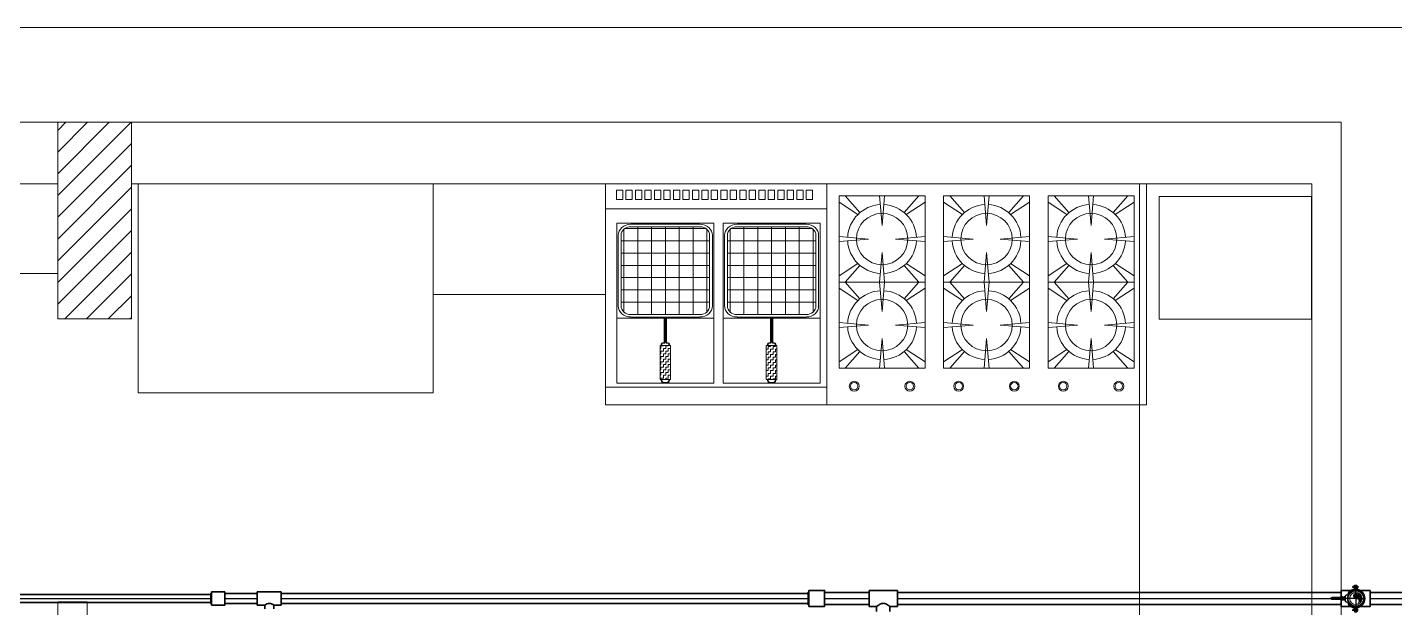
# Model space of a CAD drawing. Header units: metres. Extents: x 1587 to 89247, y -60 to 14723.
# Drawn here: x 6750 to 12311, y 11156 to 13516 of the extents above; entities that cross this region are included whole.
import ezdxf

# ---------------------------------------------------------------- set-up
doc = ezdxf.new("R2010")
doc.units = ezdxf.units.M
doc.header["$LTSCALE"] = 10
doc.layers.get('0').update_dxf_attribs({"color": 253, "lineweight": 0})
doc.layers.add('Furniture', color=7, linetype='Continuous', lineweight=13)
for name, color, linetype in [('P-SUPPORT', 2, 'Continuous'), ('W-COW', 5, 'Continuous'), ('W-COW-32', 5, 'Continuous'), ('W-COW-32-SingleLine', 3, 'Continuous'), ('W-COW-40', 5, 'Continuous'), ('W-COW-40-SingleLine', 3, 'Continuous'), ('W-COW-50', 5, 'Continuous'), ('W-COW-50-SingleLine', 3, 'Continuous'), ('W-COW-thin', 7, 'Continuous')]:
    doc.layers.add(name, color=color, linetype=linetype)

# ---------------------------------------------------------------- blocks, each defined once
blk = doc.blocks.new('bot')
at = {"layer": 'Furniture'}
for p, q in [((1375.5623, 140.3317), (1375.5373, 140.3317)), ((1375.5373, 140.3317), (1375.5373, 140.3067)), ((1375.5373, 140.3067), (1375.6143, 140.2567)), ((1375.5373, 140.1667), (1375.5373, 140.3067)), ((1375.7023, 140.3317), (1375.5623, 140.3317)), ((1375.6222, 140.2639), (1375.5623, 140.3317)), ((1375.7023, 140.3317), (1375.7123, 140.3317)), ((1375.7123, 140.2117), (1375.7023, 140.3317)), ((1375.7123, 140.3317), (1375.7223, 140.3317)), ((1375.7223, 140.3317), (1375.7123, 140.2117)), ((1375.8623, 140.3317), (1375.7223, 140.3317)), ((1375.8023, 140.2639), (1375.8623, 140.3317)), ((1375.8873, 140.3067), (1375.8102, 140.2567)), ((1375.8623, 140.3317), (1375.8873, 140.3317)), ((1375.8873, 140.3317), (1375.8873, 140.3067)), ((1375.8873, 140.3067), (1375.8873, 140.1667)), ((1375.9873, 140.3317), (1375.9623, 140.3317)), ((1375.9623, 140.3317), (1375.9623, 140.3067)), ((1375.9623, 140.3067), (1376.0393, 140.2567)), ((1375.9623, 140.1667), (1375.9623, 140.3067)), ((1376.1273, 140.3317), (1375.9873, 140.3317)), ((1376.0472, 140.2639), (1375.9873, 140.3317)), ((1376.1273, 140.3317), (1376.1373, 140.3317)), ((1376.1373, 140.2117), (1376.1273, 140.3317)), ((1376.1373, 140.3317), (1376.1473, 140.3317)), ((1376.1473, 140.3317), (1376.1373, 140.2117)), ((1376.2873, 140.3317), (1376.1473, 140.3317)), ((1376.2273, 140.2639), (1376.2873, 140.3317)), ((1376.3123, 140.3067), (1376.2352, 140.2567)), ((1376.2873, 140.3317), (1376.3123, 140.3317)), ((1376.3123, 140.3317), (1376.3123, 140.3067)), ((1376.3123, 140.3067), (1376.3123, 140.1667)), ((1376.4123, 140.3317), (1376.3873, 140.3317)), ((1376.3873, 140.3317), (1376.3873, 140.3067)), ((1376.3873, 140.3067), (1376.4643, 140.2567)), ((1376.3873, 140.1667), (1376.3873, 140.3067)), ((1376.5523, 140.3317), (1376.4123, 140.3317)), ((1376.4722, 140.2639), (1376.4123, 140.3317)), ((1376.5523, 140.3317), (1376.5623, 140.3317)), ((1376.5623, 140.2117), (1376.5523, 140.3317)), ((1376.5623, 140.3317), (1376.5723, 140.3317)), ((1376.5723, 140.3317), (1376.5623, 140.2117)), ((1376.7123, 140.3317), (1376.5723, 140.3317)), ((1376.6523, 140.2639), (1376.7123, 140.3317)), ((1376.7373, 140.3067), (1376.6602, 140.2567)), ((1376.7123, 140.3317), (1376.7373, 140.3317)), ((1376.7373, 140.3317), (1376.7373, 140.3067)), ((1376.7373, 140.3067), (1376.7373, 140.1667)), ((1375.6573, 140.1567), (1375.5373, 140.1667)), ((1375.5373, 140.1667), (1375.5373, 140.1467)), ((1375.5373, 140.1467), (1375.6573, 140.1567)), ((1375.5373, 140.0067), (1375.5373, 140.1467)), ((1375.7673, 140.1567), (1375.8873, 140.1667)), ((1375.8873, 140.1467), (1375.7673, 140.1567)), ((1375.8873, 140.1667), (1375.8873, 140.1467)), ((1375.8873, 140.1467), (1375.8873, 140.0067)), ((1376.0823, 140.1567), (1375.9623, 140.1667)), ((1375.9623, 140.1667), (1375.9623, 140.1467)), ((1375.9623, 140.1467), (1376.0823, 140.1567)), ((1375.9623, 140.0067), (1375.9623, 140.1467)), ((1376.1923, 140.1567), (1376.3123, 140.1667)), ((1376.3123, 140.1467), (1376.1923, 140.1567)), ((1376.3123, 140.1667), (1376.3123, 140.1467)), ((1376.3123, 140.1467), (1376.3123, 140.0067)), ((1376.5073, 140.1567), (1376.3873, 140.1667)), ((1376.3873, 140.1667), (1376.3873, 140.1467)), ((1376.3873, 140.1467), (1376.5073, 140.1567)), ((1376.3873, 140.0067), (1376.3873, 140.1467)), ((1376.6173, 140.1567), (1376.7373, 140.1667)), ((1376.7373, 140.1467), (1376.6173, 140.1567)), ((1376.7373, 140.1667), (1376.7373, 140.1467)), ((1376.7373, 140.1467), (1376.7373, 140.0067)), ((1375.7123, 140.1017), (1375.7023, 139.9817)), ((1375.7223, 139.9817), (1375.7123, 140.1017)), ((1376.1373, 140.1017), (1376.1273, 139.9817)), ((1376.1473, 139.9817), (1376.1373, 140.1017)), ((1376.5623, 140.1017), (1376.5523, 139.9817)), ((1376.5723, 139.9817), (1376.5623, 140.1017)), ((1375.6143, 140.0566), (1375.5373, 140.0067)), ((1375.5623, 139.9817), (1375.6222, 140.0495)), ((1375.8023, 140.0495), (1375.8623, 139.9817)), ((1375.8873, 140.0067), (1375.8102, 140.0566)), ((1376.0393, 140.0566), (1375.9623, 140.0067)), ((1375.9873, 139.9817), (1376.0472, 140.0495)), ((1376.2273, 140.0495), (1376.2873, 139.9817)), ((1376.3123, 140.0067), (1376.2352, 140.0566)), ((1376.4643, 140.0566), (1376.3873, 140.0067)), ((1376.4123, 139.9817), (1376.4722, 140.0495)), ((1376.6523, 140.0495), (1376.7123, 139.9817)), ((1376.7373, 140.0067), (1376.6602, 140.0566)), ((1375.5373, 140.0067), (1375.5373, 139.9817)), ((1375.5623, 139.9817), (1375.5373, 139.9817)), ((1375.5373, 139.9567), (1375.5373, 139.9817)), ((1375.5373, 139.9817), (1375.5623, 139.9817)), ((1375.5623, 139.9817), (1375.5373, 139.9817)), ((1375.5373, 139.9817), (1375.5623, 139.9817)), ((1375.6143, 139.9067), (1375.5373, 139.9567)), ((1375.5373, 139.9567), (1375.5373, 139.8167)), ((1375.7023, 139.9817), (1375.5623, 139.9817)), ((1375.5623, 139.9817), (1375.6222, 139.9139)), ((1375.7023, 139.9817), (1375.5623, 139.9817)), ((1375.7023, 139.9817), (1375.7123, 139.9817)), ((1375.7023, 139.9817), (1375.7123, 139.9817)), ((1375.7123, 139.8617), (1375.7023, 139.9817)), ((1375.7023, 139.9817), (1375.7123, 139.9817)), ((1375.7023, 139.9817), (1375.7123, 139.9817)), ((1375.7123, 139.9817), (1375.7223, 139.9817)), ((1375.7123, 139.9817), (1375.7223, 139.9817)), ((1375.7223, 139.9817), (1375.7123, 139.8617)), ((1375.7123, 139.9817), (1375.7223, 139.9817)), ((1375.7123, 139.9817), (1375.7223, 139.9817)), ((1375.8623, 139.9817), (1375.7223, 139.9817)), ((1375.8623, 139.9817), (1375.7223, 139.9817)), ((1375.8023, 139.9139), (1375.8623, 139.9817)), ((1375.8873, 139.9567), (1375.8102, 139.9067)), ((1375.8623, 139.9817), (1375.8873, 139.9817)), ((1375.8623, 139.9817), (1375.8873, 139.9817)), ((1375.8623, 139.9817), (1375.8873, 139.9817)), ((1375.8623, 139.9817), (1375.8873, 139.9817)), ((1375.8873, 139.9817), (1375.8873, 140.0067)), ((1375.8873, 139.9817), (1375.8873, 139.9567)), ((1375.8873, 139.8167), (1375.8873, 139.9567)), ((1375.9623, 140.0067), (1375.9623, 139.9817)), ((1375.9873, 139.9817), (1375.9623, 139.9817)), ((1375.9623, 139.9567), (1375.9623, 139.9817)), ((1375.9623, 139.9817), (1375.9873, 139.9817)), ((1375.9873, 139.9817), (1375.9623, 139.9817)), ((1375.9623, 139.9817), (1375.9873, 139.9817)), ((1376.0393, 139.9067), (1375.9623, 139.9567)), ((1375.9623, 139.9567), (1375.9623, 139.8167)), ((1376.1273, 139.9817), (1375.9873, 139.9817)), ((1375.9873, 139.9817), (1376.0472, 139.9139)), ((1376.1273, 139.9817), (1375.9873, 139.9817)), ((1376.1273, 139.9817), (1376.1373, 139.9817)), ((1376.1273, 139.9817), (1376.1373, 139.9817)), ((1376.1373, 139.8617), (1376.1273, 139.9817)), ((1376.1273, 139.9817), (1376.1373, 139.9817)), ((1376.1273, 139.9817), (1376.1373, 139.9817)), ((1376.1373, 139.9817), (1376.1473, 139.9817)), ((1376.1373, 139.9817), (1376.1473, 139.9817)), ((1376.1473, 139.9817), (1376.1373, 139.8617)), ((1376.1373, 139.9817), (1376.1473, 139.9817)), ((1376.1373, 139.9817), (1376.1473, 139.9817)), ((1376.2873, 139.9817), (1376.1473, 139.9817)), ((1376.2873, 139.9817), (1376.1473, 139.9817)), ((1376.2273, 139.9139), (1376.2873, 139.9817)), ((1376.3123, 139.9567), (1376.2352, 139.9067)), ((1376.2873, 139.9817), (1376.3123, 139.9817)), ((1376.2873, 139.9817), (1376.3123, 139.9817)), ((1376.2873, 139.9817), (1376.3123, 139.9817)), ((1376.2873, 139.9817), (1376.3123, 139.9817)), ((1376.3123, 139.9817), (1376.3123, 140.0067)), ((1376.3123, 139.9817), (1376.3123, 139.9567)), ((1376.3123, 139.8167), (1376.3123, 139.9567)), ((1376.3873, 140.0067), (1376.3873, 139.9817)), ((1376.4123, 139.9817), (1376.3873, 139.9817)), ((1376.3873, 139.9567), (1376.3873, 139.9817)), ((1376.3873, 139.9817), (1376.4123, 139.9817)), ((1376.4123, 139.9817), (1376.3873, 139.9817)), ((1376.3873, 139.9817), (1376.4123, 139.9817)), ((1376.4643, 139.9067), (1376.3873, 139.9567)), ((1376.3873, 139.9567), (1376.3873, 139.8167)), ((1376.5523, 139.9817), (1376.4123, 139.9817)), ((1376.4123, 139.9817), (1376.4722, 139.9139)), ((1376.5523, 139.9817), (1376.4123, 139.9817)), ((1376.5523, 139.9817), (1376.5623, 139.9817)), ((1376.5523, 139.9817), (1376.5623, 139.9817)), ((1376.5623, 139.8617), (1376.5523, 139.9817)), ((1376.5523, 139.9817), (1376.5623, 139.9817)), ((1376.5523, 139.9817), (1376.5623, 139.9817)), ((1376.5623, 139.9817), (1376.5723, 139.9817)), ((1376.5623, 139.9817), (1376.5723, 139.9817)), ((1376.5723, 139.9817), (1376.5623, 139.8617)), ((1376.5623, 139.9817), (1376.5723, 139.9817)), ((1376.5623, 139.9817), (1376.5723, 139.9817)), ((1376.7123, 139.9817), (1376.5723, 139.9817)), ((1376.7123, 139.9817), (1376.5723, 139.9817)), ((1376.6523, 139.9139), (1376.7123, 139.9817)), ((1376.7373, 139.9567), (1376.6602, 139.9067)), ((1376.7123, 139.9817), (1376.7373, 139.9817)), ((1376.7123, 139.9817), (1376.7373, 139.9817)), ((1376.7123, 139.9817), (1376.7373, 139.9817)), ((1376.7123, 139.9817), (1376.7373, 139.9817)), ((1376.7373, 139.9817), (1376.7373, 140.0067)), ((1376.7373, 139.9817), (1376.7373, 139.9567)), ((1376.7373, 139.8167), (1376.7373, 139.9567)), ((1375.5373, 139.8167), (1375.6573, 139.8067)), ((1375.5373, 139.7967), (1375.5373, 139.8167)), ((1375.6573, 139.8067), (1375.5373, 139.7967)), ((1375.5373, 139.7967), (1375.5373, 139.6567)), ((1375.8873, 139.8167), (1375.7673, 139.8067)), ((1375.7673, 139.8067), (1375.8873, 139.7967)), ((1375.8873, 139.7967), (1375.8873, 139.8167)), ((1375.8873, 139.6567), (1375.8873, 139.7967)), ((1375.9623, 139.8167), (1376.0823, 139.8067)), ((1375.9623, 139.7967), (1375.9623, 139.8167)), ((1376.0823, 139.8067), (1375.9623, 139.7967)), ((1375.9623, 139.7967), (1375.9623, 139.6567)), ((1376.3123, 139.8167), (1376.1923, 139.8067)), ((1376.1923, 139.8067), (1376.3123, 139.7967)), ((1376.3123, 139.7967), (1376.3123, 139.8167)), ((1376.3123, 139.6567), (1376.3123, 139.7967)), ((1376.3873, 139.8167), (1376.5073, 139.8067)), ((1376.3873, 139.7967), (1376.3873, 139.8167)), ((1376.5073, 139.8067), (1376.3873, 139.7967)), ((1376.3873, 139.7967), (1376.3873, 139.6567)), ((1376.7373, 139.8167), (1376.6173, 139.8067)), ((1376.6173, 139.8067), (1376.7373, 139.7967)), ((1376.7373, 139.7967), (1376.7373, 139.8167)), ((1376.7373, 139.6567), (1376.7373, 139.7967)), ((1375.7123, 139.7517), (1375.7023, 139.6317)), ((1375.7223, 139.6317), (1375.7123, 139.7517)), ((1376.1373, 139.7517), (1376.1273, 139.6317)), ((1376.1473, 139.6317), (1376.1373, 139.7517)), ((1376.5623, 139.7517), (1376.5523, 139.6317)), ((1376.5723, 139.6317), (1376.5623, 139.7517)), ((1375.5373, 139.6567), (1375.6143, 139.7066)), ((1375.6222, 139.6995), (1375.5623, 139.6317)), ((1375.8023, 139.6995), (1375.8623, 139.6317)), ((1375.8873, 139.6567), (1375.8102, 139.7066)), ((1375.9623, 139.6567), (1376.0393, 139.7066)), ((1376.0472, 139.6995), (1375.9873, 139.6317)), ((1376.2273, 139.6995), (1376.2873, 139.6317)), ((1376.3123, 139.6567), (1376.2352, 139.7066)), ((1376.3873, 139.6567), (1376.4643, 139.7066)), ((1376.4722, 139.6995), (1376.4123, 139.6317)), ((1376.6523, 139.6995), (1376.7123, 139.6317)), ((1376.7373, 139.6567), (1376.6602, 139.7066)), ((1375.5373, 139.6317), (1375.5373, 139.6567)), ((1375.5623, 139.6317), (1375.5373, 139.6317)), ((1375.7023, 139.6317), (1375.5623, 139.6317)), ((1375.7023, 139.6317), (1375.7123, 139.6317)), ((1375.7123, 139.6317), (1375.7223, 139.6317)), ((1375.8623, 139.6317), (1375.7223, 139.6317)), ((1375.8623, 139.6317), (1375.8873, 139.6317)), ((1375.8873, 139.6317), (1375.8873, 139.6567)), ((1375.9623, 139.6317), (1375.9623, 139.6567)), ((1375.9873, 139.6317), (1375.9623, 139.6317)), ((1376.1273, 139.6317), (1375.9873, 139.6317)), ((1376.1273, 139.6317), (1376.1373, 139.6317)), ((1376.1373, 139.6317), (1376.1473, 139.6317)), ((1376.2873, 139.6317), (1376.1473, 139.6317)), ((1376.2873, 139.6317), (1376.3123, 139.6317)), ((1376.3123, 139.6317), (1376.3123, 139.6567)), ((1376.3873, 139.6317), (1376.3873, 139.6567)), ((1376.4123, 139.6317), (1376.3873, 139.6317)), ((1376.5523, 139.6317), (1376.4123, 139.6317)), ((1376.5523, 139.6317), (1376.5623, 139.6317)), ((1376.5623, 139.6317), (1376.5723, 139.6317)), ((1376.7123, 139.6317), (1376.5723, 139.6317)), ((1376.7123, 139.6317), (1376.7373, 139.6317)), ((1376.7373, 139.6317), (1376.7373, 139.6567))]:
    blk.add_line(p, q, dxfattribs=at)
blk.add_lwpolyline([(1375.4873, 140.4817), (1376.7873, 140.4817), (1376.7873, 139.5817), (1375.4873, 139.5817)], close=True, dxfattribs=at)
for centre, radius in [((1375.5992, 140.4054), 0.02), ((1375.5992, 140.4054), 0.015), ((1375.8253, 140.4054), 0.02), ((1375.8253, 140.4054), 0.015), ((1376.0242, 140.4054), 0.02), ((1376.0242, 140.4054), 0.015), ((1376.2503, 140.4054), 0.02), ((1376.2503, 140.4054), 0.015), ((1376.4492, 140.4054), 0.02), ((1376.4492, 140.4054), 0.015), ((1376.6753, 140.4054), 0.02), ((1376.6753, 140.4054), 0.015), ((1375.7123, 140.1567), 0.1045), ((1376.1373, 140.1567), 0.1045), ((1376.5623, 140.1567), 0.1045), ((1375.7123, 139.8067), 0.1045), ((1376.1373, 139.8067), 0.1045), ((1376.5623, 139.8067), 0.1045)]:
    blk.add_circle(centre, radius, dxfattribs=at)
for centre, start, end in [((1375.7123, 140.1567), 92.894, 177.106), ((1375.7123, 140.1567), 2.894, 87.106), ((1376.1373, 140.1567), 92.894, 177.106), ((1376.1373, 140.1567), 2.894, 87.106), ((1376.5623, 140.1567), 92.894, 177.106), ((1376.5623, 140.1567), 2.894, 87.106), ((1375.7123, 140.1567), 182.894, 267.106), ((1375.7123, 140.1567), 272.894, 357.106), ((1376.1373, 140.1567), 182.894, 267.106), ((1376.1373, 140.1567), 272.894, 357.106), ((1376.5623, 140.1567), 182.894, 267.106), ((1376.5623, 140.1567), 272.894, 357.106), ((1375.7123, 139.8067), 92.894, 177.106), ((1375.7123, 139.8067), 2.894, 87.106), ((1376.1373, 139.8067), 92.894, 177.106), ((1376.1373, 139.8067), 2.894, 87.106), ((1376.5623, 139.8067), 92.894, 177.106), ((1376.5623, 139.8067), 2.894, 87.106), ((1375.7123, 139.8067), 182.894, 267.106), ((1375.7123, 139.8067), 272.894, 357.106), ((1376.1373, 139.8067), 182.894, 267.106), ((1376.1373, 139.8067), 272.894, 357.106), ((1376.5623, 139.8067), 182.894, 267.106), ((1376.5623, 139.8067), 272.894, 357.106)]:
    blk.add_arc(centre, 0.14, start, end, dxfattribs=at)
blk = doc.blocks.new('gril')
at = {"layer": 'Furniture'}
h = blk.add_hatch(dxfattribs=at)
h.set_pattern_fill('ZIGZAG', color=256, scale=0.0875, angle=450, style=0)
h.set_pattern_definition([(90, (1936.852645, 1847.749604), (-0.00969145569, 0.0109375), [0.0109375, -0.0109375]), (180, (1936.852645, 1847.760541), (-0.00969145569, -0.0109375), [0.00969145569, -0.00969145569])])
h.paths.add_polyline_path([(1373.8776, 137.6222), (1373.835, 137.6222), (1373.835, 137.76), (1373.8776, 137.76)])
h = blk.add_hatch(dxfattribs=at)
h.set_pattern_fill('ZIGZAG', color=256, scale=0.0875, angle=450, style=0)
h.set_pattern_definition([(90, (1936.852645, 1847.413456), (-0.00969145569, 0.0109375), [0.0109375, -0.0109375]), (180, (1936.852645, 1847.424393), (-0.00969145569, -0.0109375), [0.00969145569, -0.00969145569])])
h.paths.add_polyline_path([(1374.3098, 137.6222), (1374.2672, 137.6222), (1374.2672, 137.76), (1374.3098, 137.76)])
for p, q in [((1373.6592, 138.2583), (1374.0529, 138.2583)), ((1373.6592, 138.2583), (1373.6592, 137.8713)), ((1373.6872, 137.897), (1373.6872, 138.2326)), ((1373.6914, 138.2359), (1374.0208, 138.2359)), ((1373.9967, 138.2533), (1373.7154, 138.2533)), ((1373.9967, 138.2434), (1373.7154, 138.2434)), ((1373.7436, 137.8862), (1373.7436, 138.2434)), ((1373.7998, 137.8862), (1373.7998, 138.2434)), ((1373.8561, 137.8862), (1373.8561, 138.2434)), ((1373.9123, 137.8862), (1373.9123, 138.2434)), ((1373.9686, 137.8862), (1373.9686, 138.2434)), ((1374.0247, 137.8966), (1374.0247, 138.233)), ((1374.0529, 137.8713), (1374.0529, 138.2583)), ((1374.0914, 138.2583), (1374.4851, 138.2583)), ((1374.0914, 138.2583), (1374.0914, 137.8713)), ((1374.1194, 137.897), (1374.1194, 138.2326)), ((1374.1236, 138.2359), (1374.453, 138.2359)), ((1374.4289, 138.2533), (1374.1476, 138.2533)), ((1374.4289, 138.2434), (1374.1476, 138.2434)), ((1374.1758, 137.8862), (1374.1758, 138.2434)), ((1374.232, 137.8862), (1374.232, 138.2434)), ((1374.2883, 137.8862), (1374.2883, 138.2434)), ((1374.3445, 137.8862), (1374.3445, 138.2434)), ((1374.4008, 137.8862), (1374.4008, 138.2434)), ((1374.4569, 137.8966), (1374.4569, 138.233)), ((1374.4851, 137.8713), (1374.4851, 138.2583)), ((1373.6648, 137.9211), (1373.6648, 138.2085)), ((1373.6761, 138.2085), (1373.6761, 137.9211)), ((1373.6761, 138.186), (1374.0361, 138.186)), ((1374.0361, 137.9211), (1374.0361, 138.2085)), ((1374.0473, 138.2085), (1374.0473, 137.9211)), ((1374.097, 137.9211), (1374.097, 138.2085)), ((1374.1083, 138.2085), (1374.1083, 137.9211)), ((1374.1083, 138.186), (1374.4683, 138.186)), ((1374.4683, 137.9211), (1374.4683, 138.2085)), ((1374.4795, 138.2085), (1374.4795, 137.9211)), ((1373.6761, 138.1361), (1374.0361, 138.1361)), ((1374.1083, 138.1361), (1374.4683, 138.1361)), ((1373.6761, 138.0863), (1374.0361, 138.0863)), ((1374.1083, 138.0863), (1374.4683, 138.0863)), ((1373.6761, 138.0364), (1374.0361, 138.0364)), ((1374.1083, 138.0364), (1374.4683, 138.0364)), ((1373.6761, 137.9866), (1374.0361, 137.9866)), ((1374.1083, 137.9866), (1374.4683, 137.9866)), ((1373.6761, 137.9368), (1374.0361, 137.9368)), ((1374.1083, 137.9368), (1374.4683, 137.9368)), ((1373.6592, 137.8713), (1373.8518, 137.8713)), ((1373.6592, 137.8713), (1373.6592, 137.6078)), ((1373.7074, 137.887), (1374.0047, 137.887)), ((1373.7154, 137.8862), (1373.9967, 137.8862)), ((1373.9967, 137.8762), (1373.7154, 137.8762)), ((1373.8414, 137.8713), (1373.8518, 137.8713)), ((1373.8518, 137.7724), (1373.8518, 137.8762)), ((1373.854, 137.7724), (1373.854, 137.8762)), ((1373.854, 137.8713), (1373.8585, 137.8713)), ((1373.8585, 137.7724), (1373.8585, 137.8762)), ((1373.8608, 137.7724), (1373.8608, 137.8762)), ((1373.8608, 137.8713), (1374.0529, 137.8713)), ((1373.8608, 137.8713), (1373.8707, 137.8713)), ((1374.0529, 137.8713), (1374.0529, 137.6078)), ((1374.0914, 137.8713), (1374.284, 137.8713)), ((1374.0914, 137.8713), (1374.0914, 137.6078)), ((1374.1396, 137.887), (1374.4369, 137.887)), ((1374.1476, 137.8862), (1374.4289, 137.8862)), ((1374.4289, 137.8762), (1374.1476, 137.8762)), ((1374.2736, 137.8713), (1374.284, 137.8713)), ((1374.284, 137.7724), (1374.284, 137.8762)), ((1374.2862, 137.7724), (1374.2862, 137.8762)), ((1374.2862, 137.8713), (1374.2907, 137.8713)), ((1374.2907, 137.7724), (1374.2907, 137.8762)), ((1374.293, 137.7724), (1374.293, 137.8762)), ((1374.293, 137.8713), (1374.4851, 137.8713)), ((1374.293, 137.8713), (1374.3029, 137.8713)), ((1374.4851, 137.8713), (1374.4851, 137.6078)), ((1373.835, 137.76), (1373.8776, 137.76)), ((1373.835, 137.6222), (1373.835, 137.76)), ((1373.8392, 137.7664), (1373.8392, 137.76)), ((1373.8414, 137.7664), (1373.8414, 137.76)), ((1373.8448, 137.7714), (1373.8506, 137.7714)), ((1373.8448, 137.7694), (1373.8506, 137.7694)), ((1373.8619, 137.7714), (1373.8673, 137.7714)), ((1373.8619, 137.7694), (1373.8673, 137.7694)), ((1373.8707, 137.7664), (1373.8707, 137.76)), ((1373.8729, 137.7664), (1373.8729, 137.76)), ((1373.8776, 137.76), (1373.8776, 137.6222)), ((1374.2672, 137.76), (1374.3098, 137.76)), ((1374.2672, 137.6222), (1374.2672, 137.76)), ((1374.2714, 137.7664), (1374.2714, 137.76)), ((1374.2736, 137.7664), (1374.2736, 137.76)), ((1374.277, 137.7714), (1374.2828, 137.7714)), ((1374.277, 137.7694), (1374.2828, 137.7694)), ((1374.2941, 137.7714), (1374.2995, 137.7714)), ((1374.2941, 137.7694), (1374.2995, 137.7694)), ((1374.3029, 137.7664), (1374.3029, 137.76)), ((1374.3051, 137.7664), (1374.3051, 137.76)), ((1374.3098, 137.76), (1374.3098, 137.6222)), ((1373.8776, 137.6222), (1373.835, 137.6222)), ((1373.8392, 137.6222), (1373.8392, 137.6178)), ((1373.8414, 137.6222), (1373.8414, 137.6178)), ((1373.8707, 137.6222), (1373.8707, 137.6178)), ((1373.8729, 137.6222), (1373.8729, 137.6178)), ((1374.3098, 137.6222), (1374.2672, 137.6222)), ((1374.2714, 137.6222), (1374.2714, 137.6178)), ((1374.2736, 137.6222), (1374.2736, 137.6178)), ((1374.3029, 137.6222), (1374.3029, 137.6178)), ((1374.3051, 137.6222), (1374.3051, 137.6178)), ((1374.532, 137.5903), (1373.632, 137.5903)), ((1374.0529, 137.6078), (1373.6592, 137.6078)), ((1373.8617, 137.6098), (1373.8504, 137.6098)), ((1373.8617, 137.6078), (1373.8504, 137.6078)), ((1374.4851, 137.6078), (1374.0914, 137.6078)), ((1374.2939, 137.6098), (1374.2826, 137.6098)), ((1374.2939, 137.6078), (1374.2826, 137.6078))]:
    blk.add_line(p, q, dxfattribs=at)
for points in [[(1374.532, 138.4184), (1374.532, 138.3156), (1373.632, 138.3156), (1373.632, 138.4184)], [(1374.532, 138.4184), (1374.532, 137.5184), (1373.632, 137.5184), (1373.632, 138.4184)], [(1373.7156, 138.3927), (1373.7156, 138.3541), (1373.6899, 138.3541), (1373.6899, 138.3927)], [(1373.7541, 138.3927), (1373.7541, 138.3541), (1373.7284, 138.3541), (1373.7284, 138.3927)], [(1373.7927, 138.3927), (1373.7927, 138.3541), (1373.767, 138.3541), (1373.767, 138.3927)], [(1373.8313, 138.3927), (1373.8313, 138.3541), (1373.8056, 138.3541), (1373.8056, 138.3927)], [(1373.8699, 138.3927), (1373.8699, 138.3541), (1373.8441, 138.3541), (1373.8441, 138.3927)], [(1373.9084, 138.3927), (1373.9084, 138.3541), (1373.8827, 138.3541), (1373.8827, 138.3927)], [(1373.947, 138.3927), (1373.947, 138.3541), (1373.9213, 138.3541), (1373.9213, 138.3927)], [(1373.9856, 138.3927), (1373.9856, 138.3541), (1373.9599, 138.3541), (1373.9599, 138.3927)], [(1374.0241, 138.3927), (1374.0241, 138.3541), (1373.9984, 138.3541), (1373.9984, 138.3927)], [(1374.0627, 138.3927), (1374.0627, 138.3541), (1374.037, 138.3541), (1374.037, 138.3927)], [(1374.1013, 138.3927), (1374.1013, 138.3541), (1374.0756, 138.3541), (1374.0756, 138.3927)], [(1374.1399, 138.3927), (1374.1399, 138.3541), (1374.1141, 138.3541), (1374.1141, 138.3927)], [(1374.1784, 138.3927), (1374.1784, 138.3541), (1374.1527, 138.3541), (1374.1527, 138.3927)], [(1374.217, 138.3927), (1374.217, 138.3541), (1374.1913, 138.3541), (1374.1913, 138.3927)], [(1374.2556, 138.3927), (1374.2556, 138.3541), (1374.2299, 138.3541), (1374.2299, 138.3927)], [(1374.2941, 138.3927), (1374.2941, 138.3541), (1374.2684, 138.3541), (1374.2684, 138.3927)], [(1374.3327, 138.3927), (1374.3327, 138.3541), (1374.307, 138.3541), (1374.307, 138.3927)], [(1374.3713, 138.3927), (1374.3713, 138.3541), (1374.3456, 138.3541), (1374.3456, 138.3927)], [(1374.4099, 138.3927), (1374.4099, 138.3541), (1374.3841, 138.3541), (1374.3841, 138.3927)], [(1374.4484, 138.3927), (1374.4484, 138.3541), (1374.4227, 138.3541), (1374.4227, 138.3927)], [(1374.487, 138.3927), (1374.487, 138.3541), (1374.4613, 138.3541), (1374.4613, 138.3927)]]:
    blk.add_lwpolyline(points, close=True, dxfattribs=at)
at = {"layer": 'Furniture', "extrusion": (0, 0, -1)}
for centre, major_axis, ratio, start_param, end_param in [((1373.7154, 138.2085), (0.0506, 0), 0.886076, 3.141593, 4.712389), ((1373.7154, 138.2085), (0.0394, 0), 0.886076, 3.141593, 4.712389), ((1373.9967, 138.2085), (-0.0506, 0), 0.886076, 1.570796, 3.141593), ((1373.9967, 138.2085), (0.0394, 0), 0.886076, 4.712389, 6.283185), ((1374.1476, 138.2085), (0.0506, 0), 0.886076, 3.141593, 4.712389), ((1374.1476, 138.2085), (0.0394, 0), 0.886076, 3.141593, 4.712389), ((1374.4289, 138.2085), (-0.0506, 0), 0.886076, 1.570796, 3.141593), ((1374.4289, 138.2085), (0.0394, 0), 0.886076, 4.712389, 6.283185), ((1373.7154, 137.9211), (-0.0506, 0), 0.886076, 4.712389, 6.283185), ((1373.7154, 137.9211), (-0.0394, 0), 0.886076, 4.712389, 6.283185), ((1373.9967, 137.9211), (-0.0394, 0), 0.886076, 3.141593, 4.712389), ((1373.9967, 137.9211), (-0.0506, 0), 0.886076, 3.141593, 4.712389), ((1374.1476, 137.9211), (-0.0506, 0), 0.886076, 4.712389, 6.283185), ((1374.1476, 137.9211), (-0.0394, 0), 0.886076, 4.712389, 6.283185), ((1374.4289, 137.9211), (-0.0394, 0), 0.886076, 3.141593, 4.712389), ((1374.4289, 137.9211), (-0.0506, 0), 0.886076, 3.141593, 4.712389), ((1373.8448, 137.7664), (-0.00563, 0), 0.886076, 0, 1.570796), ((1373.8448, 137.7664), (-0.00338, 0), 0.886076, 0, 1.570796), ((1373.8506, 137.7724), (-0.000746, 0.000746), 1, 2.356194, 3.926991), ((1373.8506, 137.7724), (-0.00338, 0), 0.886076, 3.141593, 4.712389), ((1373.8619, 137.7724), (0.00338, 0), 0.886076, 1.570796, 3.141593), ((1373.8619, 137.7724), (0.000746, 0.000746), 1, 2.356194, 3.926991), ((1373.8673, 137.7664), (0.00563, 0), 0.886076, -1.570796, 0), ((1373.8673, 137.7664), (0.00338, 0), 0.886076, -1.570796, 0), ((1374.277, 137.7664), (-0.00563, 0), 0.886076, 0, 1.570796), ((1374.277, 137.7664), (-0.00338, 0), 0.886076, 0, 1.570796), ((1374.2828, 137.7724), (-0.000746, 0.000746), 1, 2.356194, 3.926991), ((1374.2828, 137.7724), (-0.00338, 0), 0.886076, 3.141593, 4.712389), ((1374.2941, 137.7724), (0.00338, 0), 0.886076, 1.570796, 3.141593), ((1374.2941, 137.7724), (0.000746, 0.000746), 1, 2.356194, 3.926991), ((1374.2995, 137.7664), (0.00563, 0), 0.886076, -1.570796, 0), ((1374.2995, 137.7664), (0.00338, 0), 0.886076, -1.570796, 0), ((1373.8504, 137.6178), (-0.0113, 0), 0.886076, 4.712389, 6.283185), ((1373.8504, 137.6178), (-0.009, 0), 0.886076, 4.712389, 6.283185), ((1373.8617, 137.6178), (0.0113, 0), 0.886076, 0, 1.570796), ((1373.8617, 137.6178), (0.009, 0), 0.886076, 0, 1.570796), ((1374.2826, 137.6178), (-0.0113, 0), 0.886076, 4.712389, 6.283185), ((1374.2826, 137.6178), (-0.009, 0), 0.886076, 4.712389, 6.283185), ((1374.2939, 137.6178), (0.0113, 0), 0.886076, 0, 1.570796), ((1374.2939, 137.6178), (0.009, 0), 0.886076, 0, 1.570796)]:
    blk.add_ellipse(centre, major_axis=major_axis, ratio=ratio, start_param=start_param, end_param=end_param, dxfattribs=at)
blk = doc.blocks.new('*U85')
for p, q in [((-43, 0.5), (-43, 3.6)), ((-31.7, 3.6), (-43, 3.6)), ((-31.7, 0.5), (-43, 0.5)), ((-39.5, 6.3), (-39.9, 6.1)), ((-39.9, 3.6), (-39.9, 6.1)), ((-39.5, 6.3), (-34.9, 6.3)), ((-38.7, -0.5), (-38.7, 0.5)), ((-38.5, 3.6), (-38.5, 6.1)), ((-35.8, 3.6), (-35.8, 6.1)), ((-35.6, -0.5), (-35.6, 0.5)), ((-34.9, 6.3), (-34.4, 6.1)), ((-34.4, 3.6), (-34.4, 6.1)), ((31.7, 3.6), (43, 3.6)), ((31.7, 0.5), (43, 0.5)), ((34.9, 6.3), (34.4, 6.1)), ((34.4, 3.6), (34.4, 6.1)), ((39.5, 6.3), (34.9, 6.3)), ((35.6, -0.5), (35.6, 0.5)), ((35.8, 3.6), (35.8, 6.1)), ((38.5, 3.6), (38.5, 6.1)), ((38.7, -0.5), (38.7, 0.5)), ((39.5, 6.3), (39.9, 6.1)), ((39.9, 3.6), (39.9, 6.1)), ((43, 0.5), (43, 3.6)), ((-43, -3.6), (-43, -0.5)), ((-31.7, -0.5), (-43, -0.5)), ((-31.7, -3.6), (-43, -3.6)), ((-39.9, -3.9), (-39.9, -5.9)), ((-34.4, -3.9), (-39.9, -3.9)), ((-39.5, -6.2), (-39.9, -5.9)), ((-34.9, -6.2), (-39.5, -6.2)), ((-38.7, -6.2), (-38.7, -9.9)), ((-38.7, -7), (-35.7, -7.2)), ((-38.7, -8), (-35.7, -8.3)), ((-38.7, -9), (-35.7, -9.3)), ((-35.7, -9.9), (-38.7, -9.9)), ((-38.6, -3.9), (-38.6, -5.9)), ((-35.8, -3.9), (-35.8, -5.9)), ((-35.7, -6.2), (-35.7, -9.9)), ((-34.9, -6.2), (-34.4, -5.9)), ((-34.4, -3.9), (-34.4, -5.9)), ((-7.7, -34), (7.7, -34)), ((-5.8, -34.3), (-5.8, -38.8)), ((-5.8, -41.9), (-5.8, -46.4)), ((-4.6, -39.1), (4.5, -39.1)), ((-3.5, -34.3), (-3.5, -38.8)), ((-3.5, -41.9), (-3.5, -46.4)), ((-3.1, -39.1), (-3.1, -41.9)), ((-2.6, -34.2), (-2.6, -34)), ((-2.6, -41.8), (-2.6, -39.1)), ((2.5, -42.4), (-2.6, -41)), ((2.5, -45.5), (-2.6, -44.1)), ((-1, -25), (-1, -25)), ((2.5, -41.8), (2.5, -39.1)), ((2.6, -34.2), (2.6, -34)), ((3, -39.1), (3, -41.9)), ((3.5, -34.3), (3.5, -38.8)), ((3.5, -41.9), (3.5, -46.4)), ((5.5, -34.3), (5.5, -38.8)), ((5.5, -41.9), (5.5, -46.4)), ((31.7, -0.5), (43, -0.5)), ((31.7, -3.6), (43, -3.6)), ((34.4, -3.9), (34.4, -5.9)), ((34.4, -3.9), (39.9, -3.9)), ((34.9, -6.2), (34.4, -5.9)), ((34.9, -6.2), (39.5, -6.2)), ((35.7, -6.2), (35.7, -9.9)), ((38.7, -7), (35.7, -7.2)), ((38.7, -8), (35.7, -8.3)), ((38.7, -9), (35.7, -9.3)), ((35.7, -9.9), (38.7, -9.9)), ((35.8, -3.9), (35.8, -5.9)), ((38.6, -3.9), (38.6, -5.9)), ((38.7, -6.2), (38.7, -9.9)), ((39.5, -6.2), (39.9, -5.9)), ((39.9, -3.9), (39.9, -5.9)), ((43, -3.6), (43, -0.5)), ((-4.6, -46.7), (4.5, -46.7)), ((-3.1, -65.5), (-3.7, -77.7)), ((-3.7, -77.7), (0, -80.6)), ((-3.1, -46.7), (-3.1, -65.5)), ((-0.9, -66.9), (-3.1, -66.7)), ((-1.5, -78.5), (-2.8, -78.4)), ((-2.6, -66.8), (-2.6, -46.7)), ((2.5, -48.5), (-2.6, -47.1)), ((2.5, -50), (-2.6, -48.6)), ((2.5, -51.6), (-2.6, -50.2)), ((2.5, -53.1), (-2.6, -51.7)), ((2.5, -54.7), (-2.6, -53.3)), ((2.5, -56.1), (-2.6, -54.8)), ((2.5, -59.2), (-2.6, -57.8)), ((2.5, -62.3), (-2.6, -60.9)), ((-0.7, -63.9), (-1.5, -78.5)), ((0.9, -68.7), (-0.9, -68.7)), ((3.7, -77.7), (0, -80.6)), ((0.6, -63.9), (1.5, -78.5)), ((0.8, -66.9), (3.1, -66.7)), ((1.5, -78.5), (2.8, -78.4)), ((2.5, -66.8), (2.5, -46.7)), ((3, -46.7), (3, -65.5)), ((3, -65.5), (3.7, -77.7))]:
    blk.add_line(p, q)
at = {"color": 8}
for p, q in [((-37.2, -11.2), (-37.2, 7.2)), ((0, 0), (-30.2, 0)), ((0, 0), (0, 30.2)), ((0, 0), (30.2, 0)), ((0, 0), (0, -30.2)), ((37.2, -11.2), (37.2, 7.2)), ((-37.9, -6.5), (-36.4, -6.7)), ((-37.9, -7.6), (-36.4, -7.7)), ((-37.9, -8.6), (-36.4, -8.7)), ((-37.9, -9.6), (-36.4, -9.7)), ((1.4, -40.6), (-1.6, -39.7)), ((1.4, -43.6), (-1.6, -42.8)), ((37.9, -6.5), (36.4, -6.7)), ((37.9, -7.6), (36.4, -7.7)), ((37.9, -8.6), (36.4, -8.7)), ((37.9, -9.6), (36.4, -9.7)), ((-1.4, -77.5), (-3.7, -77.3)), ((-1.2, -74.1), (-3.5, -73.9)), ((-1, -70.3), (-3.3, -70.2)), ((1.4, -46.7), (-1.6, -45.9)), ((1.4, -48.2), (-1.6, -47.3)), ((1.4, -49.8), (-1.6, -48.9)), ((1.4, -51.3), (-1.6, -50.4)), ((1.4, -52.9), (-1.6, -52)), ((1.4, -54.3), (-1.6, -53.5)), ((1.4, -57.4), (-1.6, -56.6)), ((1.4, -60.5), (-1.6, -59.6)), ((0.5, -67.3), (-0.5, -67.3)), ((1, -70.3), (3.3, -70.2)), ((1.2, -74.1), (3.5, -73.9)), ((1.4, -77.5), (3.7, -77.3))]:
    blk.add_line(p, q, dxfattribs=at)
at = {"color": 8, "linetype": 'Continuous', "ltscale": 500}
blk.add_line((0, -28.2), (0, -83), dxfattribs=at)
blk.add_circle((0, 0), 25)
for centre, radius, start, end in [((-31.7, 5.6), 2.05, 270, 349.9444), ((-31.7, 5.6), 5.11, 270, 349.9444), ((0, 0), 30.2, 10.0556, 169.9444), ((0, 0), 27.1, 10.0556, 169.9444), ((31.7, 5.6), 5.11, 190.0556, 270), ((31.7, 5.6), 2.05, 190.0556, 270), ((-31.7, -5.6), 5.11, 10.0556, 90), ((-31.7, -5.6), 2.05, 10.0556, 90), ((0, 0), 30.2, 190.0556, 244.3523), ((0, 0), 27.1, 190.0556, 349.9444), ((-14.8, -30.9), 4.09, 0, 64.3523), ((-7.7, -30.9), 3.07, 180, 270), ((-4.6, -36.3), 2.29, 59.805, 120.195), ((-4.6, -36.8), 2.29, 239.805, 300.195), ((-4.6, -43.9), 2.29, 59.805, 120.195), ((0, -53.6), 19.5, 79.827, 100.173), ((0, -19.6), 19.5, 259.827, 280.173), ((0, -61.2), 19.5, 79.827, 100.173), ((4.5, -35.9), 1.86, 56.6015, 123.3985), ((4.5, -37.3), 1.86, 236.6015, 303.3985), ((4.5, -43.5), 1.86, 56.6015, 123.3985), ((7.7, -30.9), 3.07, 270, 0), ((14.8, -30.9), 4.09, 115.6477, 180), ((0, 0), 30.2, 295.6477, 349.9444), ((31.7, -5.6), 5.11, 90, 169.9444), ((31.7, -5.6), 2.05, 90, 169.9444), ((-4.6, -44.4), 2.29, 239.805, 300.195), ((0, -27.2), 19.5, 259.827, 280.173), ((4.5, -44.9), 1.86, 236.6015, 303.3985)]:
    blk.add_arc(centre, radius, start, end)
at = {"extrusion": (0, 0, -1)}
for centre, major_axis, start_param, end_param in [((-39.2, 5.2), (-0.796, 0.796), 0.195284, 1.438728), ((-37.2, 1.9), (-3.07, 3.07), 0.461828, 1.108483), ((-35.1, 5.2), (-0.796, -0.796), 1.702865, 2.946309), ((-39.3, -5), (-0.796, -0.796), 4.844457, 6.087901), ((-37.2, -1.8), (-3.07, -3.07), 5.174217, 5.820872), ((-35.1, -5), (-0.796, 0.796), 3.336877, 4.580321)]:
    blk.add_ellipse(centre, major_axis=major_axis, ratio=1, start_param=start_param, end_param=end_param, dxfattribs=at)
for centre, major_axis, start_param, end_param in [((35.1, 5.2), (-0.796, 0.796), 4.844457, 6.087901), ((37.2, 1.9), (-3.07, -3.07), 3.60342, 4.250076), ((39.2, 5.2), (-0.796, -0.796), 3.336877, 4.580321), ((35.1, -5), (-0.796, -0.796), 0.195284, 1.438728), ((37.2, -1.8), (-3.07, 3.07), 2.032624, 2.67928), ((39.3, -5), (-0.796, 0.796), 1.702865, 2.946309)]:
    blk.add_ellipse(centre, major_axis=major_axis, ratio=1, start_param=start_param, end_param=end_param)

msp = doc.modelspace()

# ---------------------------------------------------------------- hatches: boundary and pattern name
at = {"transparency": 33554687}
h = msp.add_hatch(dxfattribs=at)
h.set_pattern_fill('ANSI31', color=256, scale=500)
h.set_pattern_definition([(45, (-1278117.495, -142644.69), (-44.1941738, 44.1941738), [])])
h.paths.add_polyline_path([(7173.9, 13130.3), (6873.9, 13130.3), (6873.9, 12330.3), (7173.9, 12330.3)])

# ---------------------------------------------------------------- linework, layer by layer
for p, q in [((15154.2, 13516.2), (1587.2, 13516.2)), ((2617.6, 13130.3), (12093.9, 13130.3)), ((12093.9, 10762), (12093.9, 13130.3)), ((5794.1, 12880.3), (6873.9, 12880.3)), ((6873.9, 12880.3), (6873.9, 12330.3)), ((7173.9, 12880.3), (11973.9, 12880.3)), ((7173.9, 12330.3), (7173.9, 12880.3)), ((11273.9, 9660.3), (11273.9, 12880.3)), ((11273.9, 12880.3), (11973.9, 12880.3)), ((11973.9, 10859.1), (11973.9, 12880.3)), ((11973.9, 12880.3), (11973.9, 10642)), ((5794.1, 12515.4), (6873.9, 12515.4)), ((6873.9, 12330.3), (7173.9, 12330.3)), ((6873.9, 10440.3), (6873.9, 11180.3)), ((6873.9, 11180.3), (6993.9, 11180.3)), ((6993.9, 11180.3), (6993.9, 10440.3))]:
    msp.add_line(p, q)
msp.add_lwpolyline([(7173.9, 12330.3), (6873.9, 12330.3), (6873.9, 13130.3), (7173.9, 13130.3)], close=True)
at = {"layer": 'Furniture', "lineweight": 9}
for points in [[(7201.3, 12880.3), (8401.3, 12880.3), (8401.3, 12030.3), (7201.3, 12030.3)], [(8401.3, 12880.3), (8401.3, 12430.3), (9101.3, 12430.3), (9101.3, 12880.3)], [(11353, 12328.9), (11973, 12328.9), (11973, 12828.9), (11353, 12828.9)]]:
    msp.add_lwpolyline(points, close=True, dxfattribs=at)
at = {"layer": 'W-COW', "lineweight": 35}
for p, q in [((7496.4, 11213.3), (7496.4, 11173.3)), ((7553.4, 11173.3), (7553.4, 11213.3)), ((7685.6, 11166.3), (7685.6, 11220.3)), ((7685.6, 11220.3), (7782.6, 11220.3)), ((7782.6, 11220.3), (7782.6, 11166.3)), ((9925.2, 11218.3), (9925.2, 11168.3)), ((9992.9, 11168.3), (9992.9, 11218.3)), ((10173.8, 11160.8), (10173.8, 11225.8)), ((10173.8, 11225.8), (10288.8, 11225.8)), ((10288.8, 11225.8), (10288.8, 11160.8)), ((12093.8, 11225.8), (12093.8, 11160.8)), ((12093.8, 11225.8), (12152.8, 11225.8)), ((12211.8, 11225.8), (12152.8, 11225.8)), ((12211.8, 11160.8), (12211.8, 11225.8)), ((7685.6, 11166.3), (7715.6, 11166.3)), ((7715.6, 11166.3), (7715.6, 11151.3)), ((7782.6, 11166.3), (7752.6, 11166.3)), ((7752.6, 11166.3), (7752.6, 11151.3)), ((10173.8, 11160.8), (10204.3, 11160.8)), ((10204.3, 11160.8), (10204.3, 11140.8)), ((10288.8, 11160.8), (10258.3, 11160.8)), ((10258.3, 11160.8), (10258.3, 11140.8)), ((12093.8, 11160.8), (12152.8, 11160.8)), ((12211.8, 11160.8), (12152.8, 11160.8))]:
    msp.add_line(p, q, dxfattribs=at)
for points in [[(7499.4, 11213.3), (7496.4, 11213.3), (7496.4, 11173.3), (7499.4, 11173.3), (7499.4, 11166.3), (7553.4, 11166.3), (7553.4, 11220.3), (7499.4, 11220.3), (7499.4, 11173.3)], [(9928.9, 11218.3), (9925.2, 11218.3), (9925.2, 11168.3), (9928.9, 11168.3), (9928.9, 11160.8), (9992.9, 11160.8), (9992.9, 11225.8), (9928.9, 11225.8), (9928.9, 11168.3)]]:
    msp.add_lwpolyline(points, dxfattribs=at)
msp.add_circle((12152.8, 11193.3), 32.5, dxfattribs=at)
msp.add_arc((12152.8, 11193.3), 32.5, 270, 90, dxfattribs=at)
for points in [[(7752.6, 11166.3), (7750.1, 11167.9), (7743.3, 11171.5), (7734.1, 11173.6), (7724.8, 11171.5), (7718.1, 11167.9), (7715.6, 11166.3)], [(10258.3, 11160.8), (10254.7, 11163.7), (10244.8, 11170.7), (10231.3, 11175.2), (10217.8, 11170.7), (10207.9, 11163.7), (10204.3, 11160.8)]]:
    msp.add_open_spline(points, degree=3, dxfattribs=at)
at = {"layer": 'W-COW-32', "lineweight": 35}
for p, q in [((5468.1, 11209.3), (7496.4, 11209.3)), ((5468.1, 11177.3), (7496.4, 11177.3))]:
    msp.add_line(p, q, dxfattribs=at)
at = {"layer": 'W-COW-32-SingleLine'}
msp.add_line((5468.1, 11193.3), (7496.4, 11193.3), dxfattribs=at)
at = {"layer": 'W-COW-40', "lineweight": 35}
for p, q in [((7553.4, 11213.3), (7685.6, 11213.3)), ((7782.6, 11213.3), (9925.2, 11213.3)), ((7553.4, 11173.3), (7685.6, 11173.3)), ((7782.6, 11173.3), (9925.2, 11173.3))]:
    msp.add_line(p, q, dxfattribs=at)
at = {"layer": 'W-COW-40-SingleLine'}
for p, q in [((7553.4, 11193.3), (7685.6, 11193.3)), ((7782.6, 11193.3), (9925.2, 11193.3))]:
    msp.add_line(p, q, dxfattribs=at)
at = {"layer": 'W-COW-50', "lineweight": 35}
for p, q in [((9992.9, 11218.3), (10173.8, 11218.3)), ((10288.8, 11218.3), (12093.8, 11218.3)), ((12211.8, 11218.3), (12896.5, 11218.3)), ((9992.9, 11168.3), (10173.8, 11168.3)), ((10288.8, 11168.3), (12093.8, 11168.3)), ((12211.8, 11168.3), (12896.5, 11168.3))]:
    msp.add_line(p, q, dxfattribs=at)
at = {"layer": 'W-COW-50-SingleLine'}
for p, q in [((9992.9, 11193.3), (10173.8, 11193.3)), ((10288.8, 11193.3), (12093.8, 11193.3)), ((12211.8, 11193.3), (12896.5, 11193.3))]:
    msp.add_line(p, q, dxfattribs=at)
at = {"layer": 'W-COW-thin', "linetype": 'Continuous', "lineweight": 20}
msp.add_lwpolyline([(12152.8, 11214.3, 3, 3, -0.414214), (12173.8, 11193.3, 3, 0, -0.394163), (12152.8, 11170.8, 0, 3, 1.001955), (12152.8, 11194.8, 0, 0, 0), (12152.8, 11198.9, 11.2, 11.2, -1), (12152.8, 11210.1, 0, 0, 0), (12147.2, 11204.5, 0, 0, 0), (12152.8, 11204.5, 16.5, 16.5, -0.414214), (12164, 11193.3, 0, 0, 0), (12163.3, 11198.9, 15, 0, -0.468375), (12160.3, 11172.9, 0, 0, -0.468375)], format="xyseb", dxfattribs=at)
msp.add_circle((12152.8, 11193.3), 25, dxfattribs=at)

# ---------------------------------------------------------------- block references
at = {"layer": 'Furniture', "lineweight": 9, "xscale": -1000, "yscale": 1000, "zscale": 1000}
msp.add_blockref('gril', (1383633.3, -125538.1), dxfattribs=at)
at = {"layer": 'Furniture', "lineweight": 9, "xscale": -1000, "yscale": 1000, "zscale": 1000, "rotation": 180}
msp.add_blockref('bot', (-1365486, 152462), dxfattribs=at)
at = {"layer": 'P-SUPPORT', "lineweight": 9, "xscale": 1.26, "yscale": 1.26, "zscale": 1.26, "rotation": 270}
msp.add_blockref('*U85', (12152.8, 11193.3), dxfattribs=at)

doc.saveas('drawing.dxf')
